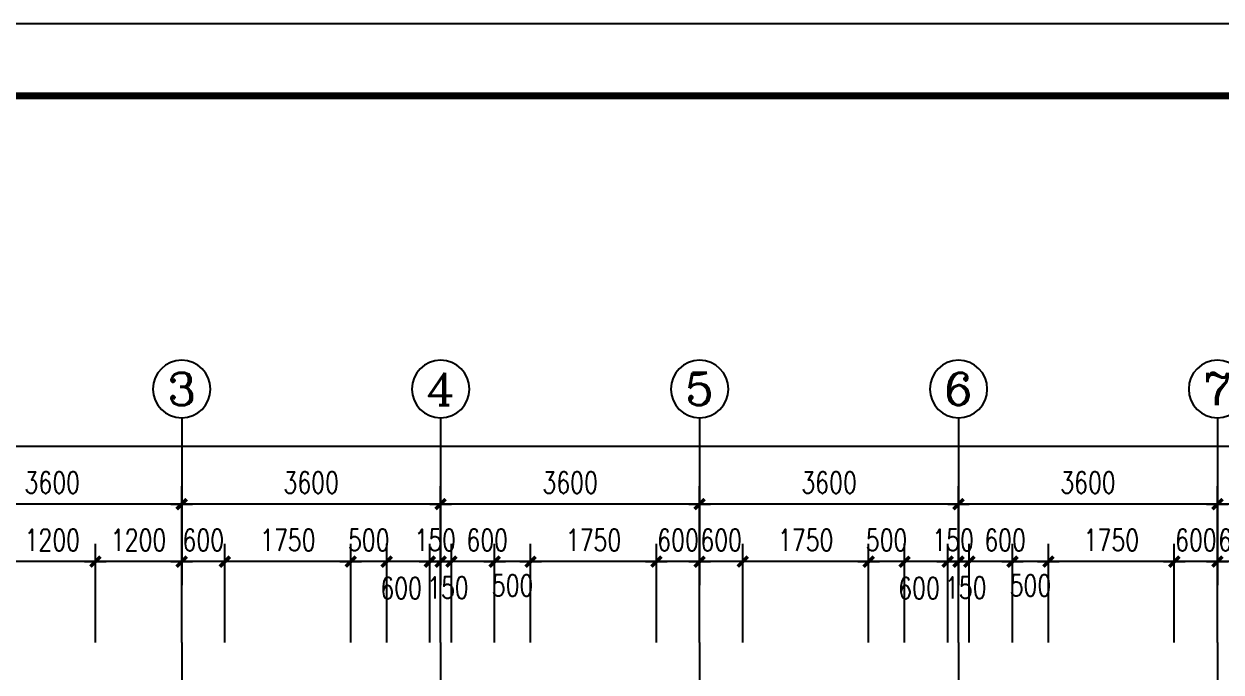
# Model space of a CAD drawing. Extents: x -105837 to 547563, y 466041 to 508041.
# Drawn here: x 24276 to 40920, y 499029 to 508041 of the extents above; entities that cross this region are included whole.
import ezdxf
from ezdxf.enums import TextEntityAlignment as Align

# ---------------------------------------------------------------- set-up
doc = ezdxf.new("R2010")
doc.units = 0
doc.header["$LTSCALE"] = 1000
doc.header["$MEASUREMENT"] = 0
doc.linetypes.add('DOTE', pattern=[2.42, 2, -0.2, 0.02, -0.2])
doc.layers.get('0').update_dxf_attribs({"linetype": 'CONTINUOUS'})
doc.layers.get('DEFPOINTS').update_dxf_attribs({"linetype": 'CONTINUOUS'})
for name, color, linetype in [('AXIS', 3, 'CONTINUOUS'), ('AXIS_TEXT', 7, 'CONTINUOUS'), ('DOTE', 1, 'DOTE'), ('PUB_TITLE', 4, 'CONTINUOUS')]:
    doc.layers.add(name, color=color, linetype=linetype)
doc.styles.add('COMPLEX', font='COMPLEX.shx')
doc.styles.add('DIM_FONT', font='SIMPLEX.shx', dxfattribs={"width": 0.75})
doc.dimstyles.new('DIMN', dxfattribs={"dimtxt": 300, "dimasz": 1, "dimexe": 250, "dimexo": 300, "dimgap": 150, "dimtad": 1, "dimdec": 0, "dimzin": 0, "dimdsep": 46, "dimtxsty": 'DIM_FONT', "dimblk": '_DIMX', "dimcen": 0.09, "dimclrt": 7, "dimadec": 0, "dimazin": 0, "dimtfac": 1, "dimtdec": 0, "dimtix": 1, "dimtmove": 2, "dimatfit": 3, "dimldrblk": '_DIMX', "dimfxl": 1, "dimtolj": 1, "dimtzin": 0, "dimarcsym": 0})

# ---------------------------------------------------------------- blocks, each defined once
blk = doc.blocks.new('_DIMX')
blk.add_line((-150, 0), (150, 0))
at = {"const_width": 50}
blk.add_lwpolyline([(-70, -70), (70, 70)], dxfattribs=at)
blk = doc.blocks.new('*D27')
at = {"layer": 'AXIS', "color": 0, "lineweight": -2, "transparency": 16777216}
for p, q in [((19270, 500239), (19270, 502414)), ((66070, 500239), (66070, 502414)), ((66069, 502164), (19271, 502164))]:
    blk.add_line(p, q, dxfattribs=at)
at = {"layer": 'DEFPOINTS', "color": 0, "transparency": 16777216}
for p in [(19270, 502164), (19270, 499939), (66070, 499939)]:
    blk.add_point(p, dxfattribs=at)
at = {"layer": 'AXIS', "color": 0, "lineweight": -2, "transparency": 16777216}
for p, rotation in [((19270, 502164), 179.9999999999991), ((66070, 502164), 359.9999999999991)]:
    blk.add_blockref('_DIMX', p, dxfattribs=dict(at, rotation=rotation))
at = {"layer": 'AXIS', "color": 7, "transparency": 16777216, "insert": (42670, 502464), "char_height": 300, "attachment_point": 5, "style": 'DIM_FONT'}
blk.add_mtext('\\A1;46800', dxfattribs=at)
blk = doc.blocks.new('*D273')
at = {"layer": 'AXIS', "color": 0, "lineweight": -2, "transparency": 16777216}
for p, q in [((40870, 500239), (40870, 501614)), ((44470, 500239), (44470, 501614)), ((44469, 501364), (40871, 501364))]:
    blk.add_line(p, q, dxfattribs=at)
at = {"layer": 'DEFPOINTS', "color": 0, "transparency": 16777216}
for p in [(40870, 501364), (40870, 499939), (44470, 499939)]:
    blk.add_point(p, dxfattribs=at)
at = {"layer": 'AXIS', "color": 0, "lineweight": -2, "transparency": 16777216, "rotation": 180}
blk.add_blockref('_DIMX', (40870, 501364), dxfattribs=at)
at = {"layer": 'AXIS', "color": 0, "lineweight": -2, "transparency": 16777216}
blk.add_blockref('_DIMX', (44470, 501364), dxfattribs=at)
at = {"layer": 'AXIS', "color": 7, "transparency": 16777216, "insert": (42670, 501664), "char_height": 300, "attachment_point": 5, "style": 'DIM_FONT'}
blk.add_mtext('\\A1;3600', dxfattribs=at)
blk = doc.blocks.new('_axiso')
blk.add_circle((0, 0), 0.5)
at = {"layer": 'AXIS_TEXT', "style": 'COMPLEX', "width": 1.041667}
blk.add_attdef('A', text='', height=0.56, dxfattribs=at).set_placement((-0.25, -0.28), (0.25, -0.28), align=Align.FIT)
blk = doc.blocks.new('*D295')
at = {"layer": 'AXIS', "color": 0, "lineweight": -2, "transparency": 16777216}
for p, q in [((30070, 499439), (30070, 500814)), ((30220, 499439), (30220, 500814)), ((30069, 500564), (30068, 500564)), ((30220, 500564), (30070, 500564)), ((30221, 500564), (30222, 500564))]:
    blk.add_line(p, q, dxfattribs=at)
at = {"layer": 'DEFPOINTS', "color": 0, "transparency": 16777216}
for p in [(30070, 500564), (30070, 499139), (30220, 499139, 1273)]:
    blk.add_point(p, dxfattribs=at)
at = {"layer": 'AXIS', "color": 0, "lineweight": -2, "transparency": 16777216}
blk.add_blockref('_DIMX', (30070, 500564), dxfattribs=at)
at = {"layer": 'AXIS', "color": 0, "lineweight": -2, "transparency": 16777216, "rotation": 180}
blk.add_blockref('_DIMX', (30220, 500564), dxfattribs=at)
at = {"layer": 'AXIS', "color": 7, "transparency": 16777216, "insert": (30170, 500202), "char_height": 300, "attachment_point": 5, "style": 'DIM_FONT'}
blk.add_mtext('\\A1;150', dxfattribs=at)
blk = doc.blocks.new('*D296')
at = {"layer": 'AXIS', "color": 0, "lineweight": -2, "transparency": 16777216}
for p, q in [((29920, 499439), (29920, 500814)), ((30070, 499439), (30070, 500814)), ((29919, 500564), (29918, 500564)), ((30070, 500564), (29920, 500564)), ((30071, 500564), (30072, 500564))]:
    blk.add_line(p, q, dxfattribs=at)
at = {"layer": 'DEFPOINTS', "color": 0, "transparency": 16777216}
for p in [(29920, 500564), (29920, 499139, 1273), (30070, 499139)]:
    blk.add_point(p, dxfattribs=at)
at = {"layer": 'AXIS', "color": 0, "lineweight": -2, "transparency": 16777216}
blk.add_blockref('_DIMX', (29920, 500564), dxfattribs=at)
at = {"layer": 'AXIS', "color": 0, "lineweight": -2, "transparency": 16777216, "rotation": 180}
blk.add_blockref('_DIMX', (30070, 500564), dxfattribs=at)
at = {"layer": 'AXIS', "color": 7, "transparency": 16777216, "insert": (29995, 500864), "char_height": 300, "attachment_point": 5, "style": 'DIM_FONT'}
blk.add_mtext('\\A1;150', dxfattribs=at)
blk = doc.blocks.new('*D297')
at = {"layer": 'AXIS', "color": 0, "lineweight": -2, "transparency": 16777216}
for p, q in [((26470, 500239), (26470, 501614)), ((30070, 500239), (30070, 501614)), ((30069, 501364), (26471, 501364))]:
    blk.add_line(p, q, dxfattribs=at)
at = {"layer": 'DEFPOINTS', "color": 0, "transparency": 16777216}
for p in [(26470, 501364), (26470, 499939), (30070, 499939)]:
    blk.add_point(p, dxfattribs=at)
at = {"layer": 'AXIS', "color": 0, "lineweight": -2, "transparency": 16777216, "rotation": 180}
blk.add_blockref('_DIMX', (26470, 501364), dxfattribs=at)
at = {"layer": 'AXIS', "color": 0, "lineweight": -2, "transparency": 16777216}
blk.add_blockref('_DIMX', (30070, 501364), dxfattribs=at)
at = {"layer": 'AXIS', "color": 7, "transparency": 16777216, "insert": (28270, 501664), "char_height": 300, "attachment_point": 5, "style": 'DIM_FONT'}
blk.add_mtext('\\A1;3600', dxfattribs=at)
blk = doc.blocks.new('*D305')
at = {"layer": 'AXIS', "color": 0, "lineweight": -2, "transparency": 16777216}
for p, q in [((30070, 500239), (30070, 501614)), ((33670, 500239), (33670, 501614)), ((33669, 501364), (30071, 501364))]:
    blk.add_line(p, q, dxfattribs=at)
at = {"layer": 'DEFPOINTS', "color": 0, "transparency": 16777216}
for p in [(30070, 501364), (30070, 499939), (33670, 499939)]:
    blk.add_point(p, dxfattribs=at)
at = {"layer": 'AXIS', "color": 0, "lineweight": -2, "transparency": 16777216, "rotation": 180}
blk.add_blockref('_DIMX', (30070, 501364), dxfattribs=at)
at = {"layer": 'AXIS', "color": 0, "lineweight": -2, "transparency": 16777216}
blk.add_blockref('_DIMX', (33670, 501364), dxfattribs=at)
at = {"layer": 'AXIS', "color": 7, "transparency": 16777216, "insert": (31870, 501664), "char_height": 300, "attachment_point": 5, "style": 'DIM_FONT'}
blk.add_mtext('\\A1;3600', dxfattribs=at)
blk = doc.blocks.new('*D306')
at = {"layer": 'AXIS', "color": 0, "lineweight": -2, "transparency": 16777216}
for p, q in [((30220, 499439), (30220, 500814)), ((30820, 499439), (30820, 500814)), ((30819, 500564), (30221, 500564))]:
    blk.add_line(p, q, dxfattribs=at)
at = {"layer": 'DEFPOINTS', "color": 0, "transparency": 16777216}
for p in [(30220, 500564), (30220, 499139, 1273), (30820, 499139, 1273)]:
    blk.add_point(p, dxfattribs=at)
at = {"layer": 'AXIS', "color": 0, "lineweight": -2, "transparency": 16777216, "rotation": 180}
blk.add_blockref('_DIMX', (30220, 500564), dxfattribs=at)
at = {"layer": 'AXIS', "color": 0, "lineweight": -2, "transparency": 16777216}
blk.add_blockref('_DIMX', (30820, 500564), dxfattribs=at)
at = {"layer": 'AXIS', "color": 7, "transparency": 16777216, "insert": (30717, 500864), "char_height": 300, "attachment_point": 5, "style": 'DIM_FONT'}
blk.add_mtext('\\A1;600', dxfattribs=at)
blk = doc.blocks.new('*D325')
at = {"layer": 'AXIS', "color": 0, "lineweight": -2, "transparency": 16777216}
for p, q in [((22870, 500239), (22870, 501614)), ((26470, 500239), (26470, 501614)), ((26469, 501364), (22871, 501364))]:
    blk.add_line(p, q, dxfattribs=at)
at = {"layer": 'DEFPOINTS', "color": 0, "transparency": 16777216}
for p in [(22870, 501364), (22870, 499939), (26470, 499939)]:
    blk.add_point(p, dxfattribs=at)
at = {"layer": 'AXIS', "color": 0, "lineweight": -2, "transparency": 16777216, "rotation": 180}
blk.add_blockref('_DIMX', (22870, 501364), dxfattribs=at)
at = {"layer": 'AXIS', "color": 0, "lineweight": -2, "transparency": 16777216}
blk.add_blockref('_DIMX', (26470, 501364), dxfattribs=at)
at = {"layer": 'AXIS', "color": 7, "transparency": 16777216, "insert": (24670, 501664), "char_height": 300, "attachment_point": 5, "style": 'DIM_FONT'}
blk.add_mtext('\\A1;3600', dxfattribs=at)
blk = doc.blocks.new('*D328')
at = {"layer": 'AXIS', "color": 0, "lineweight": -2, "transparency": 16777216}
for p, q in [((24070, 499439), (24070, 500814)), ((25270, 499439), (25270, 500814)), ((25269, 500564), (24071, 500564))]:
    blk.add_line(p, q, dxfattribs=at)
at = {"layer": 'DEFPOINTS', "color": 0, "transparency": 16777216}
for p in [(24070, 500564), (24070, 499139, 1273), (25270, 499139, 1273)]:
    blk.add_point(p, dxfattribs=at)
at = {"layer": 'AXIS', "color": 0, "lineweight": -2, "transparency": 16777216, "rotation": 180}
blk.add_blockref('_DIMX', (24070, 500564), dxfattribs=at)
at = {"layer": 'AXIS', "color": 0, "lineweight": -2, "transparency": 16777216}
blk.add_blockref('_DIMX', (25270, 500564), dxfattribs=at)
at = {"layer": 'AXIS', "color": 7, "transparency": 16777216, "insert": (24670, 500864), "char_height": 300, "attachment_point": 5, "style": 'DIM_FONT'}
blk.add_mtext('\\A1;1200', dxfattribs=at)
blk = doc.blocks.new('*D350')
at = {"layer": 'AXIS', "color": 0, "lineweight": -2, "transparency": 16777216}
for p, q in [((26470, 499439), (26470, 500814)), ((27070, 499439), (27070, 500814)), ((26469, 500564), (26468, 500564)), ((27070, 500564), (26470, 500564)), ((27071, 500564), (27072, 500564))]:
    blk.add_line(p, q, dxfattribs=at)
at = {"layer": 'DEFPOINTS', "color": 0, "transparency": 16777216}
for p in [(26470, 500564), (26470, 499139), (27070, 499139, 1273)]:
    blk.add_point(p, dxfattribs=at)
at = {"layer": 'AXIS', "color": 0, "lineweight": -2, "transparency": 16777216}
blk.add_blockref('_DIMX', (26470, 500564), dxfattribs=at)
at = {"layer": 'AXIS', "color": 0, "lineweight": -2, "transparency": 16777216, "rotation": 180}
blk.add_blockref('_DIMX', (27070, 500564), dxfattribs=at)
at = {"layer": 'AXIS', "color": 7, "transparency": 16777216, "insert": (26770, 500864), "char_height": 300, "attachment_point": 5, "style": 'DIM_FONT'}
blk.add_mtext('\\A1;600', dxfattribs=at)
blk = doc.blocks.new('*D351')
at = {"layer": 'AXIS', "color": 0, "lineweight": -2, "transparency": 16777216}
for p, q in [((27070, 499439), (27070, 500814)), ((28820, 499439), (28820, 500814)), ((28819, 500564), (27071, 500564))]:
    blk.add_line(p, q, dxfattribs=at)
at = {"layer": 'DEFPOINTS', "color": 0, "transparency": 16777216}
for p in [(27070, 500564), (27070, 499139, 1273), (28820, 499139, 1273)]:
    blk.add_point(p, dxfattribs=at)
at = {"layer": 'AXIS', "color": 0, "lineweight": -2, "transparency": 16777216, "rotation": 180}
blk.add_blockref('_DIMX', (27070, 500564), dxfattribs=at)
at = {"layer": 'AXIS', "color": 0, "lineweight": -2, "transparency": 16777216}
blk.add_blockref('_DIMX', (28820, 500564), dxfattribs=at)
at = {"layer": 'AXIS', "color": 7, "transparency": 16777216, "insert": (27945, 500864), "char_height": 300, "attachment_point": 5, "style": 'DIM_FONT'}
blk.add_mtext('\\A1;1750', dxfattribs=at)
blk = doc.blocks.new('*D353')
at = {"layer": 'AXIS', "color": 0, "lineweight": -2, "transparency": 16777216}
for p, q in [((25270, 499439), (25270, 500814)), ((26470, 499439), (26470, 500814)), ((26469, 500564), (25271, 500564))]:
    blk.add_line(p, q, dxfattribs=at)
at = {"layer": 'DEFPOINTS', "color": 0, "transparency": 16777216}
for p in [(25270, 500564), (25270, 499139, 1273), (26470, 499139)]:
    blk.add_point(p, dxfattribs=at)
at = {"layer": 'AXIS', "color": 0, "lineweight": -2, "transparency": 16777216, "rotation": 180}
blk.add_blockref('_DIMX', (25270, 500564), dxfattribs=at)
at = {"layer": 'AXIS', "color": 0, "lineweight": -2, "transparency": 16777216}
blk.add_blockref('_DIMX', (26470, 500564), dxfattribs=at)
at = {"layer": 'AXIS', "color": 7, "transparency": 16777216, "insert": (25870, 500864), "char_height": 300, "attachment_point": 5, "style": 'DIM_FONT'}
blk.add_mtext('\\A1;1200', dxfattribs=at)
blk = doc.blocks.new('*D354')
at = {"layer": 'AXIS', "color": 0, "lineweight": -2, "transparency": 16777216}
for p, q in [((29320, 499439), (29320, 500814)), ((29920, 499439), (29920, 500814)), ((29919, 500564), (29321, 500564))]:
    blk.add_line(p, q, dxfattribs=at)
at = {"layer": 'DEFPOINTS', "color": 0, "transparency": 16777216}
for p in [(29320, 500564), (29320, 499139, 1273), (29920, 499139, 1273)]:
    blk.add_point(p, dxfattribs=at)
at = {"layer": 'AXIS', "color": 0, "lineweight": -2, "transparency": 16777216, "rotation": 180}
blk.add_blockref('_DIMX', (29320, 500564), dxfattribs=at)
at = {"layer": 'AXIS', "color": 0, "lineweight": -2, "transparency": 16777216}
blk.add_blockref('_DIMX', (29920, 500564), dxfattribs=at)
at = {"layer": 'AXIS', "color": 7, "transparency": 16777216, "insert": (29521, 500195), "char_height": 300, "attachment_point": 5, "style": 'DIM_FONT'}
blk.add_mtext('\\A1;600', dxfattribs=at)
blk = doc.blocks.new('*D355')
at = {"layer": 'AXIS', "color": 0, "lineweight": -2, "transparency": 16777216}
for p, q in [((28820, 499439), (28820, 500814)), ((29320, 499439), (29320, 500814)), ((28819, 500564), (28818, 500564)), ((29320, 500564), (28820, 500564)), ((29321, 500564), (29322, 500564))]:
    blk.add_line(p, q, dxfattribs=at)
at = {"layer": 'DEFPOINTS', "color": 0, "transparency": 16777216}
for p in [(28820, 500564), (28820, 499139, 1273), (29320, 499139, 1273)]:
    blk.add_point(p, dxfattribs=at)
at = {"layer": 'AXIS', "color": 0, "lineweight": -2, "transparency": 16777216}
blk.add_blockref('_DIMX', (28820, 500564), dxfattribs=at)
at = {"layer": 'AXIS', "color": 0, "lineweight": -2, "transparency": 16777216, "rotation": 180}
blk.add_blockref('_DIMX', (29320, 500564), dxfattribs=at)
at = {"layer": 'AXIS', "color": 7, "transparency": 16777216, "insert": (29070, 500864), "char_height": 300, "attachment_point": 5, "style": 'DIM_FONT'}
blk.add_mtext('\\A1;500', dxfattribs=at)
blk = doc.blocks.new('*D373')
at = {"layer": 'AXIS', "color": 0, "lineweight": -2, "transparency": 16777216}
for p, q in [((36020, 499439), (36020, 500814)), ((36520, 499439), (36520, 500814)), ((36019, 500564), (36018, 500564)), ((36520, 500564), (36020, 500564)), ((36521, 500564), (36522, 500564))]:
    blk.add_line(p, q, dxfattribs=at)
at = {"layer": 'DEFPOINTS', "color": 0, "transparency": 16777216}
for p in [(36020, 500564), (36020, 499139, 1273), (36520, 499139, 1273)]:
    blk.add_point(p, dxfattribs=at)
at = {"layer": 'AXIS', "color": 0, "lineweight": -2, "transparency": 16777216}
blk.add_blockref('_DIMX', (36020, 500564), dxfattribs=at)
at = {"layer": 'AXIS', "color": 0, "lineweight": -2, "transparency": 16777216, "rotation": 180}
blk.add_blockref('_DIMX', (36520, 500564), dxfattribs=at)
at = {"layer": 'AXIS', "color": 7, "transparency": 16777216, "insert": (36270, 500864), "char_height": 300, "attachment_point": 5, "style": 'DIM_FONT'}
blk.add_mtext('\\A1;500', dxfattribs=at)
blk = doc.blocks.new('*D374')
at = {"layer": 'AXIS', "color": 0, "lineweight": -2, "transparency": 16777216}
for p, q in [((33670, 500239), (33670, 501614)), ((37270, 500239), (37270, 501614)), ((37269, 501364), (33671, 501364))]:
    blk.add_line(p, q, dxfattribs=at)
at = {"layer": 'DEFPOINTS', "color": 0, "transparency": 16777216}
for p in [(33670, 501364), (33670, 499939), (37270, 499939)]:
    blk.add_point(p, dxfattribs=at)
at = {"layer": 'AXIS', "color": 0, "lineweight": -2, "transparency": 16777216, "rotation": 180}
blk.add_blockref('_DIMX', (33670, 501364), dxfattribs=at)
at = {"layer": 'AXIS', "color": 0, "lineweight": -2, "transparency": 16777216}
blk.add_blockref('_DIMX', (37270, 501364), dxfattribs=at)
at = {"layer": 'AXIS', "color": 7, "transparency": 16777216, "insert": (35470, 501664), "char_height": 300, "attachment_point": 5, "style": 'DIM_FONT'}
blk.add_mtext('\\A1;3600', dxfattribs=at)
blk = doc.blocks.new('*D380')
at = {"layer": 'AXIS', "color": 0, "lineweight": -2, "transparency": 16777216}
for p, q in [((33070, 499439), (33070, 500814)), ((33670, 499439), (33670, 500814)), ((33069, 500564), (33068, 500564)), ((33670, 500564), (33070, 500564)), ((33671, 500564), (33672, 500564))]:
    blk.add_line(p, q, dxfattribs=at)
at = {"layer": 'DEFPOINTS', "color": 0, "transparency": 16777216}
for p in [(33070, 500564), (33070, 499139, 1273), (33670, 499139)]:
    blk.add_point(p, dxfattribs=at)
at = {"layer": 'AXIS', "color": 0, "lineweight": -2, "transparency": 16777216}
blk.add_blockref('_DIMX', (33070, 500564), dxfattribs=at)
at = {"layer": 'AXIS', "color": 0, "lineweight": -2, "transparency": 16777216, "rotation": 180}
blk.add_blockref('_DIMX', (33670, 500564), dxfattribs=at)
at = {"layer": 'AXIS', "color": 7, "transparency": 16777216, "insert": (33370, 500864), "char_height": 300, "attachment_point": 5, "style": 'DIM_FONT'}
blk.add_mtext('\\A1;600', dxfattribs=at)
blk = doc.blocks.new('*D382')
at = {"layer": 'AXIS', "color": 0, "lineweight": -2, "transparency": 16777216}
for p, q in [((31320, 499439), (31320, 500814)), ((33070, 499439), (33070, 500814)), ((33069, 500564), (31321, 500564))]:
    blk.add_line(p, q, dxfattribs=at)
at = {"layer": 'DEFPOINTS', "color": 0, "transparency": 16777216}
for p in [(31320, 500564), (31320, 499139, 1273), (33070, 499139, 1273)]:
    blk.add_point(p, dxfattribs=at)
at = {"layer": 'AXIS', "color": 0, "lineweight": -2, "transparency": 16777216, "rotation": 180}
blk.add_blockref('_DIMX', (31320, 500564), dxfattribs=at)
at = {"layer": 'AXIS', "color": 0, "lineweight": -2, "transparency": 16777216}
blk.add_blockref('_DIMX', (33070, 500564), dxfattribs=at)
at = {"layer": 'AXIS', "color": 7, "transparency": 16777216, "insert": (32195, 500864), "char_height": 300, "attachment_point": 5, "style": 'DIM_FONT'}
blk.add_mtext('\\A1;1750', dxfattribs=at)
blk = doc.blocks.new('*D383')
at = {"layer": 'AXIS', "color": 0, "lineweight": -2, "transparency": 16777216}
for p, q in [((30820, 499439), (30820, 500814)), ((31320, 499439), (31320, 500814)), ((31319, 500564), (30821, 500564))]:
    blk.add_line(p, q, dxfattribs=at)
at = {"layer": 'DEFPOINTS', "color": 0, "transparency": 16777216}
for p in [(30820, 500564), (30820, 499139, 1273), (31320, 499139, 1273)]:
    blk.add_point(p, dxfattribs=at)
at = {"layer": 'AXIS', "color": 0, "lineweight": -2, "transparency": 16777216, "rotation": 180}
blk.add_blockref('_DIMX', (30820, 500564), dxfattribs=at)
at = {"layer": 'AXIS', "color": 0, "lineweight": -2, "transparency": 16777216}
blk.add_blockref('_DIMX', (31320, 500564), dxfattribs=at)
at = {"layer": 'AXIS', "color": 7, "transparency": 16777216, "insert": (31070, 500232), "char_height": 300, "attachment_point": 5, "style": 'DIM_FONT'}
blk.add_mtext('\\A1;500', dxfattribs=at)
blk = doc.blocks.new('*D384')
at = {"layer": 'AXIS', "color": 0, "lineweight": -2, "transparency": 16777216}
for p, q in [((34270, 499439), (34270, 500814)), ((36020, 499439), (36020, 500814)), ((36019, 500564), (34271, 500564))]:
    blk.add_line(p, q, dxfattribs=at)
at = {"layer": 'DEFPOINTS', "color": 0, "transparency": 16777216}
for p in [(34270, 500564), (34270, 499139, 1273), (36020, 499139, 1273)]:
    blk.add_point(p, dxfattribs=at)
at = {"layer": 'AXIS', "color": 0, "lineweight": -2, "transparency": 16777216, "rotation": 180}
blk.add_blockref('_DIMX', (34270, 500564), dxfattribs=at)
at = {"layer": 'AXIS', "color": 0, "lineweight": -2, "transparency": 16777216}
blk.add_blockref('_DIMX', (36020, 500564), dxfattribs=at)
at = {"layer": 'AXIS', "color": 7, "transparency": 16777216, "insert": (35145, 500864), "char_height": 300, "attachment_point": 5, "style": 'DIM_FONT'}
blk.add_mtext('\\A1;1750', dxfattribs=at)
blk = doc.blocks.new('*D385')
at = {"layer": 'AXIS', "color": 0, "lineweight": -2, "transparency": 16777216}
for p, q in [((33670, 499439), (33670, 500814)), ((34270, 499439), (34270, 500814)), ((33669, 500564), (33668, 500564)), ((34270, 500564), (33670, 500564)), ((34271, 500564), (34272, 500564))]:
    blk.add_line(p, q, dxfattribs=at)
at = {"layer": 'DEFPOINTS', "color": 0, "transparency": 16777216}
for p in [(33670, 500564), (33670, 499139), (34270, 499139, 1273)]:
    blk.add_point(p, dxfattribs=at)
at = {"layer": 'AXIS', "color": 0, "lineweight": -2, "transparency": 16777216}
blk.add_blockref('_DIMX', (33670, 500564), dxfattribs=at)
at = {"layer": 'AXIS', "color": 0, "lineweight": -2, "transparency": 16777216, "rotation": 180}
blk.add_blockref('_DIMX', (34270, 500564), dxfattribs=at)
at = {"layer": 'AXIS', "color": 7, "transparency": 16777216, "insert": (33970, 500864), "char_height": 300, "attachment_point": 5, "style": 'DIM_FONT'}
blk.add_mtext('\\A1;600', dxfattribs=at)
blk = doc.blocks.new('*D390')
at = {"layer": 'AXIS', "color": 0, "lineweight": -2, "transparency": 16777216}
for p, q in [((37270, 500239), (37270, 501614)), ((40870, 500239), (40870, 501614)), ((40869, 501364), (37271, 501364))]:
    blk.add_line(p, q, dxfattribs=at)
at = {"layer": 'DEFPOINTS', "color": 0, "transparency": 16777216}
for p in [(37270, 501364), (37270, 499939), (40870, 499939)]:
    blk.add_point(p, dxfattribs=at)
at = {"layer": 'AXIS', "color": 0, "lineweight": -2, "transparency": 16777216, "rotation": 180}
blk.add_blockref('_DIMX', (37270, 501364), dxfattribs=at)
at = {"layer": 'AXIS', "color": 0, "lineweight": -2, "transparency": 16777216}
blk.add_blockref('_DIMX', (40870, 501364), dxfattribs=at)
at = {"layer": 'AXIS', "color": 7, "transparency": 16777216, "insert": (39070, 501664), "char_height": 300, "attachment_point": 5, "style": 'DIM_FONT'}
blk.add_mtext('\\A1;3600', dxfattribs=at)
blk = doc.blocks.new('*D391')
at = {"layer": 'AXIS', "color": 0, "lineweight": -2, "transparency": 16777216}
for p, q in [((38520, 499439), (38520, 500814)), ((40270, 499439), (40270, 500814)), ((40269, 500564), (38521, 500564))]:
    blk.add_line(p, q, dxfattribs=at)
at = {"layer": 'DEFPOINTS', "color": 0, "transparency": 16777216}
for p in [(38520, 500564), (38520, 499139, 1273), (40270, 499139, 1273)]:
    blk.add_point(p, dxfattribs=at)
at = {"layer": 'AXIS', "color": 0, "lineweight": -2, "transparency": 16777216, "rotation": 180}
blk.add_blockref('_DIMX', (38520, 500564), dxfattribs=at)
at = {"layer": 'AXIS', "color": 0, "lineweight": -2, "transparency": 16777216}
blk.add_blockref('_DIMX', (40270, 500564), dxfattribs=at)
at = {"layer": 'AXIS', "color": 7, "transparency": 16777216, "insert": (39395, 500864), "char_height": 300, "attachment_point": 5, "style": 'DIM_FONT'}
blk.add_mtext('\\A1;1750', dxfattribs=at)
blk = doc.blocks.new('*D392')
at = {"layer": 'AXIS', "color": 0, "lineweight": -2, "transparency": 16777216}
for p, q in [((37420, 499439), (37420, 500814)), ((38020, 499439), (38020, 500814)), ((38019, 500564), (37421, 500564))]:
    blk.add_line(p, q, dxfattribs=at)
at = {"layer": 'DEFPOINTS', "color": 0, "transparency": 16777216}
for p in [(37420, 500564), (37420, 499139, 1273), (38020, 499139, 1273)]:
    blk.add_point(p, dxfattribs=at)
at = {"layer": 'AXIS', "color": 0, "lineweight": -2, "transparency": 16777216, "rotation": 180}
blk.add_blockref('_DIMX', (37420, 500564), dxfattribs=at)
at = {"layer": 'AXIS', "color": 0, "lineweight": -2, "transparency": 16777216}
blk.add_blockref('_DIMX', (38020, 500564), dxfattribs=at)
at = {"layer": 'AXIS', "color": 7, "transparency": 16777216, "insert": (37917, 500864), "char_height": 300, "attachment_point": 5, "style": 'DIM_FONT'}
blk.add_mtext('\\A1;600', dxfattribs=at)
blk = doc.blocks.new('*D393')
at = {"layer": 'AXIS', "color": 0, "lineweight": -2, "transparency": 16777216}
for p, q in [((37120, 499439), (37120, 500814)), ((37270, 499439), (37270, 500814)), ((37119, 500564), (37118, 500564)), ((37270, 500564), (37120, 500564)), ((37271, 500564), (37272, 500564))]:
    blk.add_line(p, q, dxfattribs=at)
at = {"layer": 'DEFPOINTS', "color": 0, "transparency": 16777216}
for p in [(37120, 500564), (37120, 499139, 1273), (37270, 499139)]:
    blk.add_point(p, dxfattribs=at)
at = {"layer": 'AXIS', "color": 0, "lineweight": -2, "transparency": 16777216}
blk.add_blockref('_DIMX', (37120, 500564), dxfattribs=at)
at = {"layer": 'AXIS', "color": 0, "lineweight": -2, "transparency": 16777216, "rotation": 180}
blk.add_blockref('_DIMX', (37270, 500564), dxfattribs=at)
at = {"layer": 'AXIS', "color": 7, "transparency": 16777216, "insert": (37195, 500864), "char_height": 300, "attachment_point": 5, "style": 'DIM_FONT'}
blk.add_mtext('\\A1;150', dxfattribs=at)
blk = doc.blocks.new('*D394')
at = {"layer": 'AXIS', "color": 0, "lineweight": -2, "transparency": 16777216}
for p, q in [((37270, 499439), (37270, 500814)), ((37420, 499439), (37420, 500814)), ((37269, 500564), (37268, 500564)), ((37420, 500564), (37270, 500564)), ((37421, 500564), (37422, 500564))]:
    blk.add_line(p, q, dxfattribs=at)
at = {"layer": 'DEFPOINTS', "color": 0, "transparency": 16777216}
for p in [(37270, 500564), (37270, 499139), (37420, 499139, 1273)]:
    blk.add_point(p, dxfattribs=at)
at = {"layer": 'AXIS', "color": 0, "lineweight": -2, "transparency": 16777216}
blk.add_blockref('_DIMX', (37270, 500564), dxfattribs=at)
at = {"layer": 'AXIS', "color": 0, "lineweight": -2, "transparency": 16777216, "rotation": 180}
blk.add_blockref('_DIMX', (37420, 500564), dxfattribs=at)
at = {"layer": 'AXIS', "color": 7, "transparency": 16777216, "insert": (37370, 500202), "char_height": 300, "attachment_point": 5, "style": 'DIM_FONT'}
blk.add_mtext('\\A1;150', dxfattribs=at)
blk = doc.blocks.new('*D395')
at = {"layer": 'AXIS', "color": 0, "lineweight": -2, "transparency": 16777216}
for p, q in [((36520, 499439), (36520, 500814)), ((37120, 499439), (37120, 500814)), ((37119, 500564), (36521, 500564))]:
    blk.add_line(p, q, dxfattribs=at)
at = {"layer": 'DEFPOINTS', "color": 0, "transparency": 16777216}
for p in [(36520, 500564), (36520, 499139, 1273), (37120, 499139, 1273)]:
    blk.add_point(p, dxfattribs=at)
at = {"layer": 'AXIS', "color": 0, "lineweight": -2, "transparency": 16777216, "rotation": 180}
blk.add_blockref('_DIMX', (36520, 500564), dxfattribs=at)
at = {"layer": 'AXIS', "color": 0, "lineweight": -2, "transparency": 16777216}
blk.add_blockref('_DIMX', (37120, 500564), dxfattribs=at)
at = {"layer": 'AXIS', "color": 7, "transparency": 16777216, "insert": (36721, 500195), "char_height": 300, "attachment_point": 5, "style": 'DIM_FONT'}
blk.add_mtext('\\A1;600', dxfattribs=at)
blk = doc.blocks.new('*D396')
at = {"layer": 'AXIS', "color": 0, "lineweight": -2, "transparency": 16777216}
for p, q in [((38020, 499439), (38020, 500814)), ((38520, 499439), (38520, 500814)), ((38519, 500564), (38021, 500564))]:
    blk.add_line(p, q, dxfattribs=at)
at = {"layer": 'DEFPOINTS', "color": 0, "transparency": 16777216}
for p in [(38020, 500564), (38020, 499139, 1273), (38520, 499139, 1273)]:
    blk.add_point(p, dxfattribs=at)
at = {"layer": 'AXIS', "color": 0, "lineweight": -2, "transparency": 16777216, "rotation": 180}
blk.add_blockref('_DIMX', (38020, 500564), dxfattribs=at)
at = {"layer": 'AXIS', "color": 0, "lineweight": -2, "transparency": 16777216}
blk.add_blockref('_DIMX', (38520, 500564), dxfattribs=at)
at = {"layer": 'AXIS', "color": 7, "transparency": 16777216, "insert": (38270, 500232), "char_height": 300, "attachment_point": 5, "style": 'DIM_FONT'}
blk.add_mtext('\\A1;500', dxfattribs=at)
blk = doc.blocks.new('*D397')
at = {"layer": 'AXIS', "color": 0, "lineweight": -2, "transparency": 16777216}
for p, q in [((40270, 499439), (40270, 500814)), ((40870, 499439), (40870, 500814)), ((40269, 500564), (40268, 500564)), ((40870, 500564), (40270, 500564)), ((40871, 500564), (40872, 500564))]:
    blk.add_line(p, q, dxfattribs=at)
at = {"layer": 'DEFPOINTS', "color": 0, "transparency": 16777216}
for p in [(40270, 500564), (40270, 499139, 1273), (40870, 499139)]:
    blk.add_point(p, dxfattribs=at)
at = {"layer": 'AXIS', "color": 0, "lineweight": -2, "transparency": 16777216}
blk.add_blockref('_DIMX', (40270, 500564), dxfattribs=at)
at = {"layer": 'AXIS', "color": 0, "lineweight": -2, "transparency": 16777216, "rotation": 180}
blk.add_blockref('_DIMX', (40870, 500564), dxfattribs=at)
at = {"layer": 'AXIS', "color": 7, "transparency": 16777216, "insert": (40570, 500864), "char_height": 300, "attachment_point": 5, "style": 'DIM_FONT'}
blk.add_mtext('\\A1;600', dxfattribs=at)
blk = doc.blocks.new('*D398')
at = {"layer": 'AXIS', "color": 0, "lineweight": -2, "transparency": 16777216}
for p, q in [((40870, 499439), (40870, 500814)), ((41470, 499439), (41470, 500814)), ((40869, 500564), (40868, 500564)), ((41470, 500564), (40870, 500564)), ((41471, 500564), (41472, 500564))]:
    blk.add_line(p, q, dxfattribs=at)
at = {"layer": 'DEFPOINTS', "color": 0, "transparency": 16777216}
for p in [(40870, 500564), (40870, 499139), (41470, 499139, 1273)]:
    blk.add_point(p, dxfattribs=at)
at = {"layer": 'AXIS', "color": 0, "lineweight": -2, "transparency": 16777216}
blk.add_blockref('_DIMX', (40870, 500564), dxfattribs=at)
at = {"layer": 'AXIS', "color": 0, "lineweight": -2, "transparency": 16777216, "rotation": 180}
blk.add_blockref('_DIMX', (41470, 500564), dxfattribs=at)
at = {"layer": 'AXIS', "color": 7, "transparency": 16777216, "insert": (41170, 500864), "char_height": 300, "attachment_point": 5, "style": 'DIM_FONT'}
blk.add_mtext('\\A1;600', dxfattribs=at)

msp = doc.modelspace()

# ---------------------------------------------------------------- linework, layer by layer
at = {"layer": 'AXIS'}
for p, q in [((26470.1323, 502564.05978), (26470.1323, 500239.05978)), ((30070.1323, 502564.05978), (30070.1323, 500239.05978)), ((33670.1323, 502564.05978), (33670.1323, 500239.05978)), ((37270.1323, 502564.05978), (37270.1323, 500239.05978)), ((40870.1323, 502564.05978), (40870.1323, 500239.05978))]:
    msp.add_line(p, q, dxfattribs=at)
at = {"layer": 'DOTE'}
for p, q in [((26470.1323, 499439.05978), (26470.1323, 476824.65569)), ((30070.1323, 499439.05978), (30070.1323, 476824.65569)), ((33670.1323, 499439.05978), (33670.1323, 476824.65569)), ((37270.1323, 499439.05978), (37270.1323, 476824.65569)), ((40870.1323, 499439.05978), (40870.1323, 476824.65569))]:
    msp.add_line(p, q, dxfattribs=at)
at = {"layer": 'PUB_TITLE'}
msp.add_lwpolyline([(12963.01576, 466040.74173), (72363.01576, 466040.74173), (72363.01576, 508040.74173), (12963.01576, 508040.74173)], close=True, dxfattribs=at)
at = {"layer": 'PUB_TITLE', "const_width": 100}
msp.add_lwpolyline([(13963.01576, 467040.74173), (71363.01576, 467040.74173), (71363.01576, 507040.74173), (13963.01576, 507040.74173)], close=True, dxfattribs=at)

# ---------------------------------------------------------------- block references
at = {"layer": 'AXIS'}
ref = msp.add_blockref('_axiso', (26470.1323, 502964.05978), dxfattribs=dict(at, xscale=-800, yscale=800, zscale=800, rotation=180))
ref.add_attrib('A', '3', dxfattribs={"layer": 'AXIS_TEXT', "height": 448, "style": 'COMPLEX', "width": 1.339286}).set_placement((26270.1323, 502740.05978), (26670.1323, 502740.05978), align=Align.FIT)
ref = msp.add_blockref('_axiso', (30070.1323, 502964.05978), dxfattribs=dict(at, xscale=-800, yscale=800, zscale=800, rotation=180))
ref.add_attrib('A', '4', dxfattribs={"layer": 'AXIS_TEXT', "height": 448, "style": 'COMPLEX', "width": 1.171875}).set_placement((29870.1323, 502740.05978), (30270.1323, 502740.05978), align=Align.FIT)
ref = msp.add_blockref('_axiso', (33670.1323, 502964.05978), dxfattribs=dict(at, xscale=-800, yscale=800, zscale=800, rotation=180))
ref.add_attrib('A', '5', dxfattribs={"layer": 'AXIS_TEXT', "height": 448, "style": 'COMPLEX', "width": 1.339286}).set_placement((33470.1323, 502740.05978), (33870.1323, 502740.05978), align=Align.FIT)
ref = msp.add_blockref('_axiso', (37270.1323, 502964.05978), dxfattribs=dict(at, xscale=-800, yscale=800, zscale=800, rotation=180))
ref.add_attrib('A', '6', dxfattribs={"layer": 'AXIS_TEXT', "height": 448, "style": 'COMPLEX', "width": 1.339286}).set_placement((37070.1323, 502740.05978), (37470.1323, 502740.05978), align=Align.FIT)
ref = msp.add_blockref('_axiso', (40870.1323, 502964.05978), dxfattribs=dict(at, xscale=-800, yscale=800, zscale=800, rotation=180))
ref.add_attrib('A', '7', dxfattribs={"layer": 'AXIS_TEXT', "height": 448, "style": 'COMPLEX', "width": 1.339286}).set_placement((40670.1323, 502740.05978), (41070.1323, 502740.05978), align=Align.FIT)

# ---------------------------------------------------------------- dimensions: what is measured, and where the dimension line sits
dim = msp.add_aligned_dim(p1=(66070.1323, 499939.05978), p2=(19270.1323, 499939.05978), distance=-2225, dimstyle='DIMN', dxfattribs=at)
dim.commit()
dim.dimension.update_dxf_attribs({"geometry": '*D27', "text_midpoint": (42670.1323, 502464.05978)})
for base, p1, p2, picture, middle in [((22870.1323, 501364.05978), (26470.1323, 499939.05978), (22870.1323, 499939.05978), '*D325', (24670.1323, 501664.05978)), ((26470.1323, 501364.05978), (30070.1323, 499939.05978), (26470.1323, 499939.05978), '*D297', (28270.1323, 501664.05978)), ((30070.1323, 501364.05978), (33670.1323, 499939.05978), (30070.1323, 499939.05978), '*D305', (31870.1323, 501664.05978)), ((33670.1323, 501364.05978), (37270.1323, 499939.05978), (33670.1323, 499939.05978), '*D374', (35470.1323, 501664.05978)), ((37270.1323, 501364.05978), (40870.1323, 499939.05978), (37270.1323, 499939.05978), '*D390', (39070.1323, 501664.05978)), ((40870.1323, 501364.05978), (44470.1323, 499939.05978), (40870.1323, 499939.05978), '*D273', (42670.1323, 501664.05978)), ((24070.1323, 500564.05978), (25270.1323, 499139.05978, 1272.79221), (24070.1323, 499139.05978, 1272.79221), '*D328', (24670.1323, 500864.05978)), ((25270.1323, 500564.05978), (26470.1323, 499139.05978), (25270.1323, 499139.05978, 1272.79221), '*D353', (25870.1323, 500864.05978)), ((26470.1323, 500564.05978), (27070.1323, 499139.05978, 1272.79221), (26470.1323, 499139.05978), '*D350', (26770.1323, 500864.05978)), ((27070.1323, 500564.05978), (28820.1323, 499139.05978, 1272.79221), (27070.1323, 499139.05978, 1272.79221), '*D351', (27945.1323, 500864.05978)), ((28820.1323, 500564.05978), (29320.1323, 499139.05978, 1272.79221), (28820.1323, 499139.05978, 1272.79221), '*D355', (29070.1323, 500864.05978)), ((29920.1323, 500564.05978), (30070.1323, 499139.05978), (29920.1323, 499139.05978, 1272.79221), '*D296', (29995.1323, 500864.05978)), ((31320.1323, 500564.05978), (33070.1323, 499139.05978, 1272.79221), (31320.1323, 499139.05978, 1272.79221), '*D382', (32195.1323, 500864.05978)), ((33070.1323, 500564.05978), (33670.1323, 499139.05978), (33070.1323, 499139.05978, 1272.79221), '*D380', (33370.1323, 500864.05978)), ((33670.1323, 500564.05978), (34270.1323, 499139.05978, 1272.79221), (33670.1323, 499139.05978), '*D385', (33970.1323, 500864.05978)), ((34270.1323, 500564.05978), (36020.1323, 499139.05978, 1272.79221), (34270.1323, 499139.05978, 1272.79221), '*D384', (35145.1323, 500864.05978)), ((36020.1323, 500564.05978), (36520.1323, 499139.05978, 1272.79221), (36020.1323, 499139.05978, 1272.79221), '*D373', (36270.1323, 500864.05978)), ((37120.1323, 500564.05978), (37270.1323, 499139.05978), (37120.1323, 499139.05978, 1272.79221), '*D393', (37195.1323, 500864.05978)), ((38520.1323, 500564.05978), (40270.1323, 499139.05978, 1272.79221), (38520.1323, 499139.05978, 1272.79221), '*D391', (39395.1323, 500864.05978)), ((40270.1323, 500564.05978), (40870.1323, 499139.05978), (40270.1323, 499139.05978, 1272.79221), '*D397', (40570.1323, 500864.05978)), ((40870.1323, 500564.05978), (41470.1323, 499139.05978, 1272.79221), (40870.1323, 499139.05978), '*D398', (41170.1323, 500864.05978))]:
    dim = msp.add_linear_dim(base=base, p1=p1, p2=p2, dimstyle='DIMN', dxfattribs=at)
    dim.commit()
    dim.dimension.update_dxf_attribs({"geometry": picture, "text_midpoint": middle})
for base, p1, p2, picture, middle in [((30220.1323, 500564.05978), (30820.1323, 499139.05978, 1272.79221), (30220.1323, 499139.05978, 1272.79221), '*D306', (30717.12676, 500864.05978)), ((37420.1323, 500564.05978), (38020.1323, 499139.05978, 1272.79221), (37420.1323, 499139.05978, 1272.79221), '*D392', (37917.12676, 500864.05978)), ((29320.1323, 500564.05978), (29920.1323, 499139.05978, 1272.79221), (29320.1323, 499139.05978, 1272.79221), '*D354', (29521.41799, 500195.33349)), ((30070.1323, 500564.05978), (30220.1323, 499139.05978, 1272.79221), (30070.1323, 499139.05978), '*D295', (30169.91144, 500201.88148)), ((30820.1323, 500564.05978), (31320.1323, 499139.05978, 1272.79221), (30820.1323, 499139.05978, 1272.79221), '*D383', (31070.1323, 500232.3794)), ((36520.1323, 500564.05978), (37120.1323, 499139.05978, 1272.79221), (36520.1323, 499139.05978, 1272.79221), '*D395', (36721.41799, 500195.33349)), ((37270.1323, 500564.05978), (37420.1323, 499139.05978, 1272.79221), (37270.1323, 499139.05978), '*D394', (37369.91144, 500201.88148)), ((38020.1323, 500564.05978), (38520.1323, 499139.05978, 1272.79221), (38020.1323, 499139.05978, 1272.79221), '*D396', (38270.1323, 500232.3794))]:
    dim = msp.add_linear_dim(base=base, p1=p1, p2=p2, dimstyle='DIMN', dxfattribs=at)
    dim.commit()
    dim.dimension.update_dxf_attribs({"geometry": picture, "text_midpoint": middle, "dimtype": 128})

doc.saveas('drawing.dxf')
